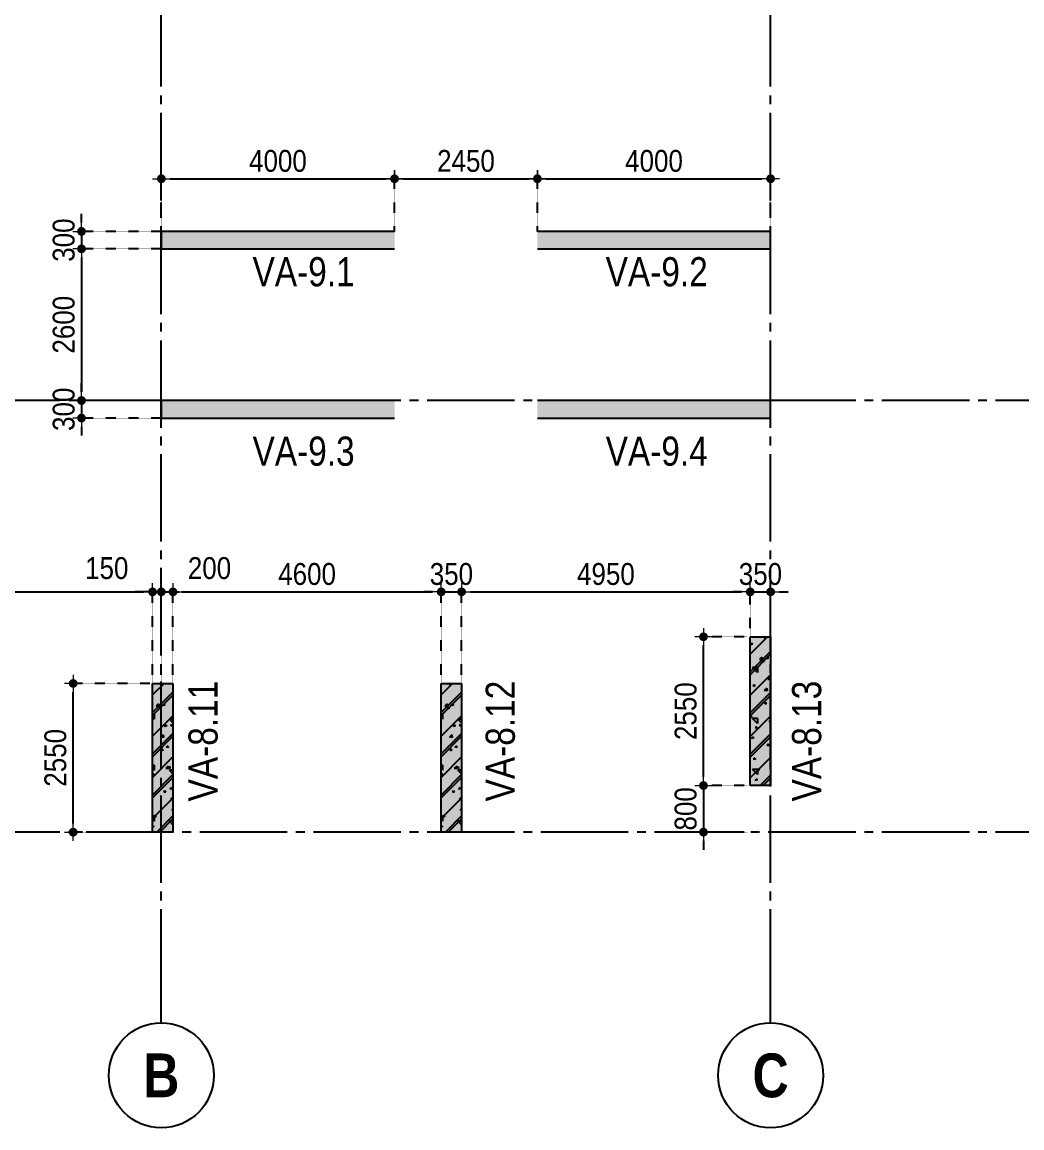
# Model space of a CAD drawing. Header units: millimetres. Extents: x -3973692 to -2843767, y 592734 to 838475.
# Drawn here: x -3138633 to -3121486, y 695162 to 714118 of the extents above; entities that cross this region are included whole.
import ezdxf
from ezdxf.enums import TextEntityAlignment as Align

# ---------------------------------------------------------------- set-up
doc = ezdxf.new("R2010")
doc.units = ezdxf.units.MM
doc.header["$MEASUREMENT"] = 0
doc.header["$PDMODE"] = 3
doc.header["$PDSIZE"] = -20
for name, pattern in [('CHG_XX_Luoi truc-Block A$0$MB_Luoi truc-150-TWA$0$Center101', [13, 10, -1, 1, -1]), ('DIVIDE2', [15.875, 6.35, -3.175, 0, -3.175, 0, -3.175]), ('HIDDEN5', [2.8375, 1.25, -1.5875])]:
    doc.linetypes.add(name, pattern=pattern)
doc.layers.get('0').update_dxf_attribs({"lineweight": 9})
doc.layers.get('Defpoints').update_dxf_attribs({"color": 10, "lineweight": 0})
for name, color, linetype, lineweight in [("'S_General_Dim_1", 1, 'Continuous', 18), ("'S_General_Divide_3 Intermediate", 3, 'DIVIDE2', 40), ('CHG_XX_Cot_Block A-T4-7$0$DBAO', 3, 'Continuous', 13), ('TEXT', 7, 'Continuous', 15)]:
    doc.layers.add(name, color=color, linetype=linetype, lineweight=lineweight)
for name, color, linetype in [('CHG_XX_Cot_Block A-T4-7$0$mb_cot tang 4-8 twa$0$Concrete Hatch', 218, 'Continuous'), ('CHG_XX_Cot_Block A-T4-7$0$mb_cot tang 4-8 twa$0$Concrete Line', 6, 'Continuous'), ('CHG_XX_Cot_Block A-T4-7$0$mb_cot tang 4-8 twa$0$Concrete Solid', 216, 'Continuous'), ('CHG_XX_Cot_Block A-T4-7$0$mb_cot tang 9-13 twa$0$Concrete Hatch', 218, 'Continuous'), ('CHG_XX_Cot_Block A-T4-7$0$mb_cot tang 9-13 twa$0$Concrete Line', 6, 'Continuous'), ('CHG_XX_Cot_Block A-T4-7$0$mb_cot tang 9-13 twa$0$Concrete Solid', 216, 'Continuous'), ('CHG_XX_Luoi truc-Block A$0$MB_Luoi truc-150-TWA$0$Grid', 34, 'Continuous'), ('CHG_XX_Luoi truc-Block A$0$MB_Luoi truc-150-TWA$0$Grid Line', 251, 'CHG_XX_Luoi truc-Block A$0$MB_Luoi truc-150-TWA$0$Center101')]:
    doc.layers.add(name, color=color, linetype=linetype)
doc.styles.add('arial', font='arial.ttf', dxfattribs={"width": 0.85})
doc.styles.add('CHG_XX_Luoi truc-Block A$0$MB_Luoi truc-150-TWA$0$Grid A-F$0$VNI-HelveCB', font='')
doc.styles.add('TTP-HelCon', font='')
doc.styles.get('CHG_XX_Luoi truc-Block A$0$MB_Luoi truc-150-TWA$0$Grid A-F$0$VNI-HelveCB').set_extended_font_data('VNI-Helve-Condense', bold=True)
doc.styles.get('TTP-HelCon').set_extended_font_data('VNI-Helve-Condense')
doc.dimstyles.new('150', dxfattribs={"dimscale": 150, "dimtxt": 2.5, "dimasz": 1, "dimexe": 0, "dimexo": 0, "dimgap": 0.75, "dimtad": 1, "dimdec": 0, "dimzin": 9, "dimdsep": 46, "dimtxsty": 'arial', "dimblk1": 'DIMDOT', "dimblk2": 'DIMDOT', "dimsah": 1, "dimcen": 2, "dimdle": 3, "dimclre": 8, "dimclrt": 2, "dimadec": 0, "dimazin": 0, "dimtfac": 1, "dimtdec": 0, "dimtix": 1, "dimtmove": 2, "dimatfit": 3, "dimldrblk": 'DIMPIJL', "dimfxl": 1, "dimtvp": 1.8, "dimtolj": 1, "dimtzin": 0, "dimarcsym": 0})

# ---------------------------------------------------------------- blocks, each defined once
blk = doc.blocks.new('*U3016')
at = {"layer": 'CHG_XX_Luoi truc-Block A$0$MB_Luoi truc-150-TWA$0$Grid', "lineweight": -2}
blk.add_line((0, -3), (0, 0), dxfattribs=at)
blk.add_circle((0, -9), 6, dxfattribs=at)
at = {"layer": 'CHG_XX_Luoi truc-Block A$0$MB_Luoi truc-150-TWA$0$Grid Line'}
blk.add_line((0, 0), (0, 467), dxfattribs=at)
at = {"layer": 'CHG_XX_Luoi truc-Block A$0$MB_Luoi truc-150-TWA$0$Grid', "lineweight": -2, "style": 'CHG_XX_Luoi truc-Block A$0$MB_Luoi truc-150-TWA$0$Grid A-F$0$VNI-HelveCB'}
for tag, p in [('GRIDSUB', (0, 476)), ('GRID', (0, -9))]:
    blk.add_attdef(tag, text='', height=5, dxfattribs=at).set_placement(p, align=Align.MIDDLE)
blk = doc.blocks.new('*U3014')
at = {"layer": 'CHG_XX_Luoi truc-Block A$0$MB_Luoi truc-150-TWA$0$Grid Line'}
blk.add_line((0, 0), (0, 404), dxfattribs=at)
at = {"layer": 'CHG_XX_Luoi truc-Block A$0$MB_Luoi truc-150-TWA$0$Grid', "lineweight": -2, "style": 'CHG_XX_Luoi truc-Block A$0$MB_Luoi truc-150-TWA$0$Grid A-F$0$VNI-HelveCB'}
for tag, p in [('GRIDSUB', (0, 413)), ('GRID', (0, -9))]:
    blk.add_attdef(tag, text='', height=5, dxfattribs=at).set_placement(p, align=Align.MIDDLE)
blk = doc.blocks.new('CHG_XX_Luoi truc-Block A')
at = {"layer": 'CHG_XX_Luoi truc-Block A$0$MB_Luoi truc-150-TWA$0$Grid'}
ref = blk.add_blockref('*U3016', (12250, 87440.7), dxfattribs=dict(at, xscale=150, yscale=150, zscale=150))
ref.add_attrib('GRID', 'B', dxfattribs={"lineweight": -2, "height": 750, "style": 'CHG_XX_Luoi truc-Block A$0$MB_Luoi truc-150-TWA$0$Grid A-F$0$VNI-HelveCB'}).set_placement((12250, 86090.7), align=Align.MIDDLE)
ref = blk.add_blockref('*U3016', (22700, 87440.7), dxfattribs=dict(at, xscale=150, yscale=150, zscale=150))
ref.add_attrib('GRID', 'C', dxfattribs={"lineweight": -2, "height": 750, "style": 'CHG_XX_Luoi truc-Block A$0$MB_Luoi truc-150-TWA$0$Grid A-F$0$VNI-HelveCB'}).set_placement((22700, 86090.7), align=Align.MIDDLE)
at = {"layer": 'CHG_XX_Luoi truc-Block A$0$MB_Luoi truc-150-TWA$0$Grid', "xscale": -150, "yscale": 150, "zscale": 150, "rotation": 90}
for p in [(57309.5, 97659.6), (57309.5, 90259.6)]:
    blk.add_blockref('*U3014', p, dxfattribs=at)
blk = doc.blocks.new('CHG_XX_Cot_Block A-T4-7')
at = {"layer": 'CHG_XX_Cot_Block A-T4-7$0$mb_cot tang 4-8 twa$0$Concrete Hatch'}
h = blk.add_hatch(dxfattribs=at)
h.set_pattern_fill('CONCRETE', color=256, scale=50, angle=180, style=0, pattern_type=2)
h.set_pattern_definition([(225, (8035902.26, 1186033.37), (176.777, -176.777), []), (225, (8035902.26, 1185983.37), (353.553, -353.553), []), (230, (8035902.26, 1186033.37), (-358.63, 31.376), [37.5, -412.5]), (175, (8035902.26, 1186033.37), (69.376, -376.096), [30, -330]), (280.4514, (8035872.38, 1186035.98), (-289.255, -344.72), [31.87, -350.571]), (226.184, (8035902.26, 1185933.37), (-533.62, 82.76), [56.25, -618.75]), (276.6356, (8035857.8, 1185940.26), (-467.33, -487.06), [47.805, -525.856]), (171.184, (8035902.26, 1185933.37), (-467.33, -487.06), [45, -495]), (201, (8035852.26, 1185958.37), (-298.454, 201.309), [37.5, -412.5]), (146, (8035852.26, 1185958.37), (-121.658, -362.575), [30, -330]), (251.4514, (8035827.4, 1185975.14), (-420.111, -161.265), [31.87, -350.571]), (217.5, (8035902.26, 1186033.37), (-6.08, -166.447), [0, -326, 0, -335, 0, -331.25]), (187.5, (8035902.26, 1186033.37), (-131.5348, -197.206), [0, -191, 0, -318.5, 0, -126.25]), (147.5, (8036013.76, 1186033.37), (-266.9112, 11.2774), [0, -125, 0, -390, 0, -517.5]), (137.5, (8036063.76, 1186033.37), (-291.593, -50.0525), [0, -162.5, 0, -259, 0, -367.5]), (180, (8035727.3, 1185858.4), (-1e-13, -875), [87.5, -787.5]), (180, (8035464.8, 1185683.4), (-1e-13, -875), [87.5, -787.5]), (180, (8035639.8, 1185333.4), (-1e-13, -875), [87.5, -350, 87.5, -350]), (270, (8035727.3, 1185858.4), (875, -2e-13), [87.5, -787.5]), (270, (8035639.8, 1185333.4), (875, -2e-13), [87.5, -787.5]), (270, (8035377.3, 1185683.4), (875, -2e-13), [87.5, -787.5]), (270, (8035202.3, 1185420.9), (875, -2e-13), [87.5, -787.5]), (315, (8035639.76, 1185858.37), (875.016, -2e-13), [123.76, -1113.7]), (315, (8035552.26, 1185333.37), (875.016, -2e-13), [123.76, -1113.7]), (225, (8035464.76, 1185683.37), (-2e-13, -875.016), [123.76, -247.485, 123.76, -742.455]), (180, (8036077.26, 1186033.365), (-87.5, -87.5), [-175, 0])])
h.paths.add_polyline_path([(8031202, 1185833), (8031202, 1186133), (8027202, 1186133), (8027202, 1185833)])
h.paths.add_polyline_path([(8033652, 1186133), (8033652, 1185833), (8037652, 1185833), (8037652, 1186133)])
h = blk.add_hatch(dxfattribs=at)
h.set_pattern_fill('CONCRETE', color=256, scale=50, angle=180, style=0, pattern_type=2)
h.set_pattern_definition([(225, (8035902.26, 1183133.37), (176.777, -176.777), []), (225, (8035902.26, 1183083.37), (353.553, -353.553), []), (230, (8035902.26, 1183133.37), (-358.63, 31.376), [37.5, -412.5]), (175, (8035902.26, 1183133.37), (69.376, -376.096), [30, -330]), (280.4514, (8035872.38, 1183135.98), (-289.255, -344.72), [31.87, -350.571]), (226.184, (8035902.26, 1183033.37), (-533.62, 82.76), [56.25, -618.75]), (276.6356, (8035857.8, 1183040.26), (-467.33, -487.06), [47.805, -525.856]), (171.184, (8035902.26, 1183033.37), (-467.33, -487.06), [45, -495]), (201, (8035852.26, 1183058.37), (-298.454, 201.309), [37.5, -412.5]), (146, (8035852.26, 1183058.37), (-121.658, -362.575), [30, -330]), (251.4514, (8035827.4, 1183075.14), (-420.111, -161.265), [31.87, -350.571]), (217.5, (8035902.26, 1183133.37), (-6.08, -166.447), [0, -326, 0, -335, 0, -331.25]), (187.5, (8035902.26, 1183133.37), (-131.5348, -197.206), [0, -191, 0, -318.5, 0, -126.25]), (147.5, (8036013.76, 1183133.37), (-266.9112, 11.2774), [0, -125, 0, -390, 0, -517.5]), (137.5, (8036063.76, 1183133.37), (-291.593, -50.0525), [0, -162.5, 0, -259, 0, -367.5]), (180, (8035727.3, 1182958.4), (-1e-13, -875), [87.5, -787.5]), (180, (8035464.8, 1182783.4), (-1e-13, -875), [87.5, -787.5]), (180, (8035639.8, 1182433.4), (-1e-13, -875), [87.5, -350, 87.5, -350]), (270, (8035727.3, 1182958.4), (875, -2e-13), [87.5, -787.5]), (270, (8035639.8, 1182433.4), (875, -2e-13), [87.5, -787.5]), (270, (8035377.3, 1182783.4), (875, -2e-13), [87.5, -787.5]), (270, (8035202.3, 1182520.9), (875, -2e-13), [87.5, -787.5]), (315, (8035639.76, 1182958.37), (875.016, -2e-13), [123.76, -1113.7]), (315, (8035552.26, 1182433.37), (875.016, -2e-13), [123.76, -1113.7]), (225, (8035464.76, 1182783.37), (-2e-13, -875.016), [123.76, -247.485, 123.76, -742.455]), (180, (8036077.26, 1183133.365), (-87.5, -87.5), [-175, 0])])
h.paths.add_polyline_path([(8033652, 1183233), (8033652, 1182933), (8037652, 1182933), (8037652, 1183233)])
h.paths.add_polyline_path([(8031202, 1182933), (8031202, 1183233), (8027202, 1183233), (8027202, 1182933)])
at = {"layer": 'CHG_XX_Cot_Block A-T4-7$0$mb_cot tang 4-8 twa$0$Concrete Solid'}
h = blk.add_hatch(color=256, dxfattribs=at)
h.paths.add_polyline_path([(8031202, 1185833), (8031202, 1186133), (8027202, 1186133), (8027202, 1185833)])
h.paths.add_polyline_path([(8033652, 1186133), (8033652, 1185833), (8037652, 1185833), (8037652, 1186133)])
h = blk.add_hatch(color=256, dxfattribs=at)
h.paths.add_polyline_path([(8033652, 1183233), (8033652, 1182933), (8037652, 1182933), (8037652, 1183233)])
h.paths.add_polyline_path([(8031202, 1182933), (8031202, 1183233), (8027202, 1183233), (8027202, 1182933)])
at = {"layer": 'CHG_XX_Cot_Block A-T4-7$0$mb_cot tang 9-13 twa$0$Concrete Solid'}
for points in [[(8037302, 1179184), (8037652, 1179184), (8037652, 1176634), (8037302, 1176634)], [(8027052, 1178384), (8027402, 1178384), (8027402, 1175834), (8027052, 1175834)], [(8032002, 1178384), (8032352, 1178384), (8032352, 1175834), (8032002, 1175834)]]:
    blk.add_hatch(color=256, dxfattribs=at).paths.add_polyline_path(points)
at = {"layer": 'CHG_XX_Cot_Block A-T4-7$0$mb_cot tang 4-8 twa$0$Concrete Line'}
for points in [[(8031202, 1186133), (8027202, 1186133), (8027202, 1185833), (8031202, 1185833)], [(8033652, 1185833), (8037652, 1185833), (8037652, 1186133), (8033652, 1186133)], [(8031202, 1183233), (8027202, 1183233), (8027202, 1182933), (8031202, 1182933)], [(8033652, 1182933), (8037652, 1182933), (8037652, 1183233), (8033652, 1183233)]]:
    blk.add_lwpolyline(points, dxfattribs=at)
at = {"layer": 'CHG_XX_Cot_Block A-T4-7$0$mb_cot tang 9-13 twa$0$Concrete Hatch'}
for p, q in [((8037599, 1179184), (8037302, 1178887)), ((8037561, 1179184), (8037542, 1179168)), ((8037573, 1179162), (8037542, 1179168)), ((8037572, 1179184), (8037573, 1179162)), ((8037652, 1178934), (8037302, 1178584)), ((8037326, 1179082), (8037313, 1179047)), ((8037343, 1179057), (8037313, 1179047)), ((8037326, 1179082), (8037343, 1179057)), ((8037652, 1178884), (8037302, 1178534)), ((8037502, 1178834), (8037462, 1178795)), ((8037509, 1178789), (8037462, 1178795)), ((8037502, 1178834), (8037509, 1178789)), ((8037527, 1178784), (8037514, 1178749)), ((8037544, 1178759), (8037514, 1178749)), ((8037527, 1178784), (8037544, 1178759)), ((8037602, 1178834), (8037574, 1178810)), ((8037605, 1178804), (8037574, 1178810)), ((8037602, 1178834), (8037605, 1178804)), ((8037427, 1178659), (8037340, 1178659)), ((8037427, 1178571), (8037340, 1178659)), ((8037427, 1178659), (8037427, 1178571)), ((8027249, 1178384), (8027052, 1178187)), ((8027211, 1178384), (8027192, 1178368)), ((8027223, 1178362), (8027192, 1178368)), ((8027222, 1178384), (8027223, 1178362)), ((8027331, 1178384), (8027325, 1178369)), ((8027355, 1178379), (8027325, 1178369)), ((8027352, 1178384), (8027355, 1178379)), ((8032199, 1178384), (8032002, 1178187)), ((8032161, 1178384), (8032142, 1178368)), ((8032173, 1178362), (8032142, 1178368)), ((8032172, 1178384), (8032173, 1178362)), ((8032281, 1178384), (8032275, 1178369)), ((8032305, 1178379), (8032275, 1178369)), ((8032302, 1178384), (8032305, 1178379)), ((8037652, 1178530), (8037302, 1178180)), ((8037366, 1178364), (8037353, 1178329)), ((8037366, 1178364), (8037383, 1178339)), ((8037634, 1178475), (8037605, 1178451)), ((8037636, 1178445), (8037605, 1178451)), ((8037634, 1178475), (8037636, 1178445)), ((8027402, 1178234), (8027052, 1177884)), ((8027402, 1178184), (8027052, 1177834)), ((8032352, 1178234), (8032002, 1177884)), ((8032352, 1178184), (8032002, 1177834)), ((8037652, 1178227), (8037302, 1177877)), ((8037652, 1178177), (8037302, 1177827)), ((8037383, 1178339), (8037353, 1178329)), ((8037585, 1178300), (8037544, 1178261)), ((8037592, 1178256), (8037544, 1178261)), ((8037585, 1178300), (8037592, 1178256)), ((8027152, 1178034), (8027112, 1177995)), ((8027159, 1177989), (8027112, 1177995)), ((8027152, 1178034), (8027159, 1177989)), ((8027177, 1177984), (8027164, 1177949)), ((8027177, 1177984), (8027194, 1177959)), ((8027252, 1178034), (8027224, 1178010)), ((8027255, 1178004), (8027224, 1178010)), ((8027252, 1178034), (8027255, 1178004)), ((8032102, 1178034), (8032062, 1177995)), ((8032109, 1177989), (8032062, 1177995)), ((8032102, 1178034), (8032109, 1177989)), ((8032127, 1177984), (8032114, 1177949)), ((8032127, 1177984), (8032144, 1177959)), ((8032202, 1178034), (8032174, 1178010)), ((8032205, 1178004), (8032174, 1178010)), ((8032202, 1178034), (8032205, 1178004)), ((8037567, 1178065), (8037554, 1178030)), ((8037584, 1178040), (8037554, 1178030)), ((8037567, 1178065), (8037584, 1178040)), ((8037652, 1178106), (8037636, 1178092)), ((8037652, 1178089), (8037636, 1178092)), ((8027077, 1177859), (8027052, 1177859)), ((8027402, 1177830), (8027052, 1177480)), ((8027077, 1177771), (8027052, 1177796)), ((8027077, 1177859), (8027077, 1177771)), ((8027194, 1177959), (8027164, 1177949)), ((8032027, 1177859), (8032002, 1177859)), ((8032352, 1177830), (8032002, 1177480)), ((8032027, 1177771), (8032002, 1177796)), ((8032027, 1177859), (8032027, 1177771)), ((8032144, 1177959), (8032114, 1177949)), ((8037320, 1177827), (8037302, 1177812)), ((8037652, 1177823), (8037302, 1177473)), ((8037323, 1177797), (8037302, 1177801)), ((8037320, 1177827), (8037323, 1177797)), ((8037427, 1177784), (8037340, 1177784)), ((8037427, 1177696), (8037340, 1177784)), ((8037427, 1177784), (8037427, 1177696)), ((8027284, 1177675), (8027255, 1177651)), ((8027286, 1177645), (8027255, 1177651)), ((8027284, 1177675), (8027286, 1177645)), ((8027402, 1177771), (8027340, 1177771)), ((8027402, 1177709), (8027340, 1177771)), ((8027379, 1177685), (8027365, 1177650)), ((8027395, 1177660), (8027365, 1177650)), ((8027379, 1177685), (8027395, 1177660)), ((8032234, 1177675), (8032205, 1177651)), ((8032236, 1177645), (8032205, 1177651)), ((8032234, 1177675), (8032236, 1177645)), ((8032352, 1177771), (8032290, 1177771)), ((8032352, 1177709), (8032290, 1177771)), ((8032329, 1177685), (8032315, 1177650)), ((8032345, 1177660), (8032315, 1177650)), ((8032329, 1177685), (8032345, 1177660)), ((8037406, 1177645), (8037393, 1177610)), ((8037423, 1177620), (8037393, 1177610)), ((8037406, 1177645), (8037423, 1177620)), ((8037652, 1177752), (8037627, 1177728)), ((8037652, 1177725), (8037627, 1177728)), ((8027402, 1177527), (8027052, 1177177)), ((8027402, 1177477), (8027052, 1177127)), ((8027235, 1177500), (8027194, 1177461)), ((8027242, 1177456), (8027194, 1177461)), ((8027235, 1177500), (8027242, 1177456)), ((8032352, 1177527), (8032002, 1177177)), ((8032352, 1177477), (8032002, 1177127)), ((8032185, 1177500), (8032144, 1177461)), ((8032192, 1177456), (8032144, 1177461)), ((8032185, 1177500), (8032192, 1177456)), ((8037652, 1177520), (8037302, 1177170)), ((8037652, 1177470), (8037302, 1177120)), ((8037352, 1177469), (8037323, 1177444)), ((8037354, 1177439), (8037323, 1177444)), ((8037352, 1177469), (8037354, 1177439)), ((8027217, 1177265), (8027204, 1177230)), ((8027234, 1177240), (8027204, 1177230)), ((8027217, 1177265), (8027234, 1177240)), ((8027315, 1177316), (8027286, 1177292)), ((8027318, 1177287), (8027286, 1177292)), ((8027315, 1177316), (8027318, 1177287)), ((8032167, 1177265), (8032154, 1177230)), ((8032184, 1177240), (8032154, 1177230)), ((8032167, 1177265), (8032184, 1177240)), ((8032265, 1177316), (8032236, 1177292)), ((8032268, 1177287), (8032236, 1177292)), ((8032265, 1177316), (8032268, 1177287)), ((8037607, 1177347), (8037594, 1177312)), ((8037624, 1177322), (8037594, 1177312)), ((8037607, 1177347), (8037624, 1177322)), ((8027402, 1177123), (8027052, 1176773)), ((8032352, 1177123), (8032002, 1176773)), ((8037652, 1177116), (8037302, 1176766)), ((8037383, 1177110), (8037354, 1177086)), ((8037386, 1177080), (8037354, 1177086)), ((8037383, 1177110), (8037386, 1177080)), ((8027077, 1176984), (8027052, 1176984)), ((8027077, 1176896), (8027052, 1176921)), ((8027056, 1176845), (8027052, 1176835)), ((8027056, 1176845), (8027073, 1176820)), ((8027077, 1176984), (8027077, 1176896)), ((8027318, 1176966), (8027277, 1176928)), ((8027325, 1176922), (8027277, 1176928)), ((8027318, 1176966), (8027325, 1176922)), ((8027346, 1176958), (8027318, 1176934)), ((8027349, 1176928), (8027318, 1176934)), ((8027402, 1176896), (8027340, 1176896)), ((8027402, 1176834), (8027340, 1176896)), ((8027346, 1176958), (8027349, 1176928)), ((8032027, 1176984), (8032002, 1176984)), ((8032027, 1176896), (8032002, 1176921)), ((8032006, 1176845), (8032002, 1176835)), ((8032006, 1176845), (8032023, 1176820)), ((8032027, 1176984), (8032027, 1176896)), ((8032268, 1176966), (8032227, 1176928)), ((8032275, 1176922), (8032227, 1176928)), ((8032268, 1176966), (8032275, 1176922)), ((8032296, 1176958), (8032268, 1176934)), ((8032299, 1176928), (8032268, 1176934)), ((8032352, 1176896), (8032290, 1176896)), ((8032352, 1176834), (8032290, 1176896)), ((8032296, 1176958), (8032299, 1176928)), ((8037427, 1176909), (8037340, 1176909)), ((8037427, 1176821), (8037340, 1176909)), ((8037427, 1176909), (8037427, 1176821)), ((8037446, 1176926), (8037433, 1176891)), ((8037463, 1176902), (8037433, 1176891)), ((8037446, 1176926), (8037463, 1176902)), ((8027402, 1176820), (8027052, 1176470)), ((8027073, 1176820), (8027052, 1176813)), ((8027402, 1176770), (8027052, 1176420)), ((8032352, 1176820), (8032002, 1176470)), ((8032023, 1176820), (8032002, 1176813)), ((8032352, 1176770), (8032002, 1176420)), ((8037414, 1176751), (8037386, 1176727)), ((8037417, 1176721), (8037386, 1176727)), ((8037414, 1176751), (8037417, 1176721)), ((8037652, 1176812), (8037474, 1176634)), ((8037652, 1176762), (8037524, 1176634)), ((8027257, 1176547), (8027244, 1176512)), ((8027274, 1176522), (8027244, 1176512)), ((8027257, 1176547), (8027274, 1176522)), ((8027378, 1176599), (8027349, 1176575)), ((8027380, 1176569), (8027349, 1176575)), ((8027378, 1176599), (8027380, 1176569)), ((8032207, 1176547), (8032194, 1176512)), ((8032224, 1176522), (8032194, 1176512)), ((8032207, 1176547), (8032224, 1176522)), ((8032328, 1176599), (8032299, 1176575)), ((8032330, 1176569), (8032299, 1176575)), ((8032328, 1176599), (8032330, 1176569)), ((8027402, 1176416), (8027052, 1176066)), ((8027401, 1176433), (8027360, 1176394)), ((8027402, 1176389), (8027360, 1176394)), ((8027401, 1176433), (8027402, 1176422)), ((8032352, 1176416), (8032002, 1176066)), ((8032351, 1176433), (8032310, 1176394)), ((8032352, 1176389), (8032310, 1176394)), ((8032351, 1176433), (8032352, 1176422)), ((8027077, 1176109), (8027052, 1176109)), ((8027077, 1176109), (8027077, 1176021)), ((8027096, 1176126), (8027083, 1176091)), ((8027113, 1176102), (8027083, 1176091)), ((8027096, 1176126), (8027113, 1176102)), ((8027402, 1176112), (8027124, 1175834)), ((8027402, 1176235), (8027380, 1176216)), ((8027402, 1176212), (8027380, 1176216)), ((8032027, 1176109), (8032002, 1176109)), ((8032027, 1176109), (8032027, 1176021)), ((8032046, 1176126), (8032033, 1176091)), ((8032063, 1176102), (8032033, 1176091)), ((8032046, 1176126), (8032063, 1176102)), ((8032352, 1176112), (8032074, 1175834)), ((8032352, 1176235), (8032330, 1176216)), ((8032352, 1176212), (8032330, 1176216)), ((8027077, 1176021), (8027052, 1176046)), ((8027064, 1175951), (8027052, 1175941)), ((8027067, 1175921), (8027052, 1175924)), ((8027064, 1175951), (8027067, 1175921)), ((8027402, 1176062), (8027174, 1175834)), ((8027402, 1176021), (8027340, 1176021)), ((8027402, 1175959), (8027340, 1176021)), ((8032027, 1176021), (8032002, 1176046)), ((8032014, 1175951), (8032002, 1175941)), ((8032017, 1175921), (8032002, 1175924)), ((8032014, 1175951), (8032017, 1175921)), ((8032352, 1176062), (8032124, 1175834)), ((8032352, 1176021), (8032290, 1176021)), ((8032352, 1175959), (8032290, 1176021))]:
    blk.add_line(p, q, dxfattribs=at)
at = {"layer": 'CHG_XX_Cot_Block A-T4-7$0$mb_cot tang 9-13 twa$0$Concrete Line'}
for p, q in [((8037302, 1179184), (8037652, 1179184)), ((8037302, 1176634), (8037302, 1179184)), ((8037652, 1179184), (8037652, 1176634)), ((8027052, 1178384), (8027402, 1178384)), ((8027052, 1175834), (8027052, 1178384)), ((8027402, 1178384), (8027402, 1175834)), ((8032002, 1178384), (8032352, 1178384)), ((8032002, 1175834), (8032002, 1178384)), ((8032352, 1178384), (8032352, 1175834)), ((8037652, 1176634), (8037302, 1176634)), ((8027402, 1175834), (8027052, 1175834)), ((8032352, 1175834), (8032002, 1175834))]:
    blk.add_line(p, q, dxfattribs=at)
at = {"layer": 'CHG_XX_Cot_Block A-T4-7$0$DBAO'}
blk.add_blockref('CHG_XX_Luoi truc-Block A', (8014952, 1085574), dxfattribs=at)
blk = doc.blocks.new('a')
at = {"layer": 'TEXT', "color": 3, "style": 'TTP-HelCon'}
for s, p in [('VA-9.1', (13815, -52632)), ('VA-9.2', (19871, -52632)), ('VA-9.3', (13815, -55708)), ('VA-9.4', (19871, -55708))]:
    blk.add_text(s, height=500, dxfattribs=at).set_placement(p)
for s, p in [('VA-8.11', (13216, -61463)), ('VA-8.12', (18313, -61463)), ('VA-8.13', (23567, -61463))]:
    blk.add_text(s, height=500, rotation=90, dxfattribs=at).set_placement(p)
blk = doc.blocks.new('DIMDOT')
for p, q in [((1, 0), (-1, 0)), ((0, -1), (0, 1))]:
    blk.add_line(p, q)
at = {"const_width": 0.5}
blk.add_lwpolyline([(-0.25, 0, 1), (0.25, 0, 1)], format="xyb", close=True, dxfattribs=at)
blk = doc.blocks.new('*D525')
at = {"layer": "'S_General_Dim_1", "color": 8, "linetype": 'HIDDEN5', "lineweight": -2, "transparency": 16777216}
for p, q in [((-3136445, 702781), (-3137757, 702781)), ((-3136445, 700231), (-3137757, 700231))]:
    blk.add_line(p, q, dxfattribs=at)
at = {"layer": "'S_General_Dim_1", "color": 0, "lineweight": -2, "transparency": 16777216}
blk.add_line((-3137757, 700381), (-3137757, 702631), dxfattribs=at)
at = {"layer": 'Defpoints', "color": 0, "transparency": 16777216}
for p in [(-3137757, 702781), (-3136445, 702781), (-3136445, 700231)]:
    blk.add_point(p, dxfattribs=at)
at = {"layer": "'S_General_Dim_1", "color": 0, "lineweight": -2, "transparency": 16777216, "xscale": 150, "yscale": 150, "zscale": 150}
for p, rotation in [((-3137757, 702781), 90), ((-3137757, 700231), 270)]:
    blk.add_blockref('DIMDOT', p, dxfattribs=dict(at, rotation=rotation))
at = {"layer": "'S_General_Dim_1", "color": 2, "transparency": 16777216, "insert": (-3138061, 701506), "char_height": 375, "attachment_point": 5, "rotation": 90, "style": 'arial'}
blk.add_mtext('\\A1;2550', dxfattribs=at)
blk = doc.blocks.new('DIMPIJL')
at = {"linetype": 'ByBlock'}
blk.add_solid([(-2.5, 0.42), (-2.5, -0.42), (0, 0)], dxfattribs=at)
blk = doc.blocks.new('*D526')
at = {"layer": "'S_General_Dim_1", "color": 8, "linetype": 'HIDDEN5', "lineweight": -2, "transparency": 16777216}
for p, q in [((-3144095, 702781), (-3144095, 704351)), ((-3136395, 702781), (-3136395, 704351))]:
    blk.add_line(p, q, dxfattribs=at)
at = {"layer": "'S_General_Dim_1", "color": 0, "lineweight": -2, "transparency": 16777216}
blk.add_line((-3143945, 704351), (-3136545, 704351), dxfattribs=at)
at = {"layer": 'Defpoints', "color": 0, "transparency": 16777216}
for p in [(-3136395, 704351), (-3144095, 702781), (-3136395, 702781)]:
    blk.add_point(p, dxfattribs=at)
at = {"layer": "'S_General_Dim_1", "color": 0, "lineweight": -2, "transparency": 16777216, "xscale": 150, "yscale": 150, "zscale": 150, "rotation": 180}
blk.add_blockref('DIMDOT', (-3144095, 704351), dxfattribs=at)
at = {"layer": "'S_General_Dim_1", "color": 0, "lineweight": -2, "transparency": 16777216, "xscale": 150, "yscale": 150, "zscale": 150}
blk.add_blockref('DIMDOT', (-3136395, 704351), dxfattribs=at)
at = {"layer": "'S_General_Dim_1", "color": 2, "transparency": 16777216, "insert": (-3140245, 704655), "char_height": 375, "attachment_point": 5, "style": 'arial'}
blk.add_mtext('\\A1;7700', dxfattribs=at)
blk = doc.blocks.new('*D527')
at = {"layer": "'S_General_Dim_1", "color": 0, "lineweight": -2, "transparency": 16777216}
for p, q in [((-3136545, 704351), (-3136695, 704351)), ((-3136395, 704351), (-3136245, 704351)), ((-3136095, 704351), (-3135945, 704351))]:
    blk.add_line(p, q, dxfattribs=at)
at = {"layer": "'S_General_Dim_1", "color": 8, "linetype": 'HIDDEN5', "lineweight": -2, "transparency": 16777216}
for p, q in [((-3136395, 702781), (-3136395, 704351)), ((-3136245, 702781), (-3136245, 704351))]:
    blk.add_line(p, q, dxfattribs=at)
at = {"layer": 'Defpoints', "color": 0, "transparency": 16777216}
for p in [(-3136245, 704351), (-3136395, 702781), (-3136245, 702781)]:
    blk.add_point(p, dxfattribs=at)
at = {"layer": "'S_General_Dim_1", "color": 0, "lineweight": -2, "transparency": 16777216, "xscale": 150, "yscale": 150, "zscale": 150}
blk.add_blockref('DIMDOT', (-3136395, 704351), dxfattribs=at)
at = {"layer": "'S_General_Dim_1", "color": 0, "lineweight": -2, "transparency": 16777216, "xscale": 150, "yscale": 150, "zscale": 150, "rotation": 180}
blk.add_blockref('DIMDOT', (-3136245, 704351), dxfattribs=at)
at = {"layer": "'S_General_Dim_1", "color": 2, "transparency": 16777216, "insert": (-3137181, 704756), "char_height": 375, "attachment_point": 5, "style": 'arial'}
blk.add_mtext('\\A1;150', dxfattribs=at)
blk = doc.blocks.new('*D528')
at = {"layer": "'S_General_Dim_1", "color": 0, "lineweight": -2, "transparency": 16777216}
for p, q in [((-3136395, 704351), (-3136545, 704351)), ((-3136245, 704351), (-3136045, 704351)), ((-3135895, 704351), (-3135745, 704351))]:
    blk.add_line(p, q, dxfattribs=at)
at = {"layer": "'S_General_Dim_1", "color": 8, "linetype": 'HIDDEN5', "lineweight": -2, "transparency": 16777216}
for p, q in [((-3136245, 702781), (-3136245, 704351)), ((-3136045, 702781), (-3136045, 704351))]:
    blk.add_line(p, q, dxfattribs=at)
at = {"layer": 'Defpoints', "color": 0, "transparency": 16777216}
for p in [(-3136045, 704351), (-3136245, 702781), (-3136045, 702781)]:
    blk.add_point(p, dxfattribs=at)
at = {"layer": "'S_General_Dim_1", "color": 0, "lineweight": -2, "transparency": 16777216, "xscale": 150, "yscale": 150, "zscale": 150}
blk.add_blockref('DIMDOT', (-3136245, 704351), dxfattribs=at)
at = {"layer": "'S_General_Dim_1", "color": 0, "lineweight": -2, "transparency": 16777216, "xscale": 150, "yscale": 150, "zscale": 150, "rotation": 180}
blk.add_blockref('DIMDOT', (-3136045, 704351), dxfattribs=at)
at = {"layer": "'S_General_Dim_1", "color": 2, "transparency": 16777216, "insert": (-3135419, 704756), "char_height": 375, "attachment_point": 5, "style": 'arial'}
blk.add_mtext('\\A1;200', dxfattribs=at)
blk = doc.blocks.new('*D529')
at = {"layer": "'S_General_Dim_1", "color": 8, "linetype": 'HIDDEN5', "lineweight": -2, "transparency": 16777216}
for p, q in [((-3136045, 702781), (-3136045, 704351)), ((-3131445, 702781), (-3131445, 704351))]:
    blk.add_line(p, q, dxfattribs=at)
at = {"layer": "'S_General_Dim_1", "color": 0, "lineweight": -2, "transparency": 16777216}
blk.add_line((-3135895, 704351), (-3131595, 704351), dxfattribs=at)
at = {"layer": 'Defpoints', "color": 0, "transparency": 16777216}
for p in [(-3131445, 704351), (-3136045, 702781), (-3131445, 702781)]:
    blk.add_point(p, dxfattribs=at)
at = {"layer": "'S_General_Dim_1", "color": 0, "lineweight": -2, "transparency": 16777216, "xscale": 150, "yscale": 150, "zscale": 150, "rotation": 180}
blk.add_blockref('DIMDOT', (-3136045, 704351), dxfattribs=at)
at = {"layer": "'S_General_Dim_1", "color": 0, "lineweight": -2, "transparency": 16777216, "xscale": 150, "yscale": 150, "zscale": 150}
blk.add_blockref('DIMDOT', (-3131445, 704351), dxfattribs=at)
at = {"layer": "'S_General_Dim_1", "color": 2, "transparency": 16777216, "insert": (-3133745, 704655), "char_height": 375, "attachment_point": 5, "style": 'arial'}
blk.add_mtext('\\A1;4600', dxfattribs=at)
blk = doc.blocks.new('*D530')
at = {"layer": "'S_General_Dim_1", "color": 0, "lineweight": -2, "transparency": 16777216}
for p, q in [((-3131595, 704351), (-3131745, 704351)), ((-3131445, 704351), (-3131095, 704351)), ((-3130945, 704351), (-3130795, 704351))]:
    blk.add_line(p, q, dxfattribs=at)
at = {"layer": "'S_General_Dim_1", "color": 8, "linetype": 'HIDDEN5', "lineweight": -2, "transparency": 16777216}
for p, q in [((-3131445, 702781), (-3131445, 704351)), ((-3131095, 702781), (-3131095, 704351))]:
    blk.add_line(p, q, dxfattribs=at)
at = {"layer": 'Defpoints', "color": 0, "transparency": 16777216}
for p in [(-3131095, 704351), (-3131445, 702781), (-3131095, 702781)]:
    blk.add_point(p, dxfattribs=at)
at = {"layer": "'S_General_Dim_1", "color": 0, "lineweight": -2, "transparency": 16777216, "xscale": 150, "yscale": 150, "zscale": 150}
blk.add_blockref('DIMDOT', (-3131445, 704351), dxfattribs=at)
at = {"layer": "'S_General_Dim_1", "color": 0, "lineweight": -2, "transparency": 16777216, "xscale": 150, "yscale": 150, "zscale": 150, "rotation": 180}
blk.add_blockref('DIMDOT', (-3131095, 704351), dxfattribs=at)
at = {"layer": "'S_General_Dim_1", "color": 2, "transparency": 16777216, "insert": (-3131270, 704655), "char_height": 375, "attachment_point": 5, "style": 'arial'}
blk.add_mtext('\\A1;350', dxfattribs=at)
blk = doc.blocks.new('*D531')
at = {"layer": "'S_General_Dim_1", "color": 8, "linetype": 'HIDDEN5', "lineweight": -2, "transparency": 16777216}
for p, q in [((-3131095, 702781), (-3131095, 704351)), ((-3126145, 703581), (-3126145, 704351))]:
    blk.add_line(p, q, dxfattribs=at)
at = {"layer": "'S_General_Dim_1", "color": 0, "lineweight": -2, "transparency": 16777216}
blk.add_line((-3130945, 704351), (-3126295, 704351), dxfattribs=at)
at = {"layer": 'Defpoints', "color": 0, "transparency": 16777216}
for p in [(-3126145, 704351), (-3126145, 703581), (-3131095, 702781)]:
    blk.add_point(p, dxfattribs=at)
at = {"layer": "'S_General_Dim_1", "color": 0, "lineweight": -2, "transparency": 16777216, "xscale": 150, "yscale": 150, "zscale": 150, "rotation": 180}
blk.add_blockref('DIMDOT', (-3131095, 704351), dxfattribs=at)
at = {"layer": "'S_General_Dim_1", "color": 0, "lineweight": -2, "transparency": 16777216, "xscale": 150, "yscale": 150, "zscale": 150}
blk.add_blockref('DIMDOT', (-3126145, 704351), dxfattribs=at)
at = {"layer": "'S_General_Dim_1", "color": 2, "transparency": 16777216, "insert": (-3128620, 704655), "char_height": 375, "attachment_point": 5, "style": 'arial'}
blk.add_mtext('\\A1;4950', dxfattribs=at)
blk = doc.blocks.new('*D532')
at = {"layer": "'S_General_Dim_1", "color": 0, "lineweight": -2, "transparency": 16777216}
for p, q in [((-3126295, 704351), (-3126445, 704351)), ((-3126145, 704351), (-3125795, 704351)), ((-3125645, 704351), (-3125495, 704351))]:
    blk.add_line(p, q, dxfattribs=at)
at = {"layer": "'S_General_Dim_1", "color": 8, "linetype": 'HIDDEN5', "lineweight": -2, "transparency": 16777216}
for p, q in [((-3126145, 703581), (-3126145, 704351)), ((-3125795, 703581), (-3125795, 704351))]:
    blk.add_line(p, q, dxfattribs=at)
at = {"layer": 'Defpoints', "color": 0, "transparency": 16777216}
for p in [(-3125795, 704351), (-3126145, 703581), (-3125795, 703581)]:
    blk.add_point(p, dxfattribs=at)
at = {"layer": "'S_General_Dim_1", "color": 0, "lineweight": -2, "transparency": 16777216, "xscale": 150, "yscale": 150, "zscale": 150}
blk.add_blockref('DIMDOT', (-3126145, 704351), dxfattribs=at)
at = {"layer": "'S_General_Dim_1", "color": 0, "lineweight": -2, "transparency": 16777216, "xscale": 150, "yscale": 150, "zscale": 150, "rotation": 180}
blk.add_blockref('DIMDOT', (-3125795, 704351), dxfattribs=at)
at = {"layer": "'S_General_Dim_1", "color": 2, "transparency": 16777216, "insert": (-3125970, 704655), "char_height": 375, "attachment_point": 5, "style": 'arial'}
blk.add_mtext('\\A1;350', dxfattribs=at)
blk = doc.blocks.new('*D533')
at = {"layer": "'S_General_Dim_1", "color": 0, "lineweight": -2, "transparency": 16777216}
for p, q in [((-3126947, 701181), (-3126947, 701331)), ((-3126947, 701031), (-3126947, 700231)), ((-3126947, 700081), (-3126947, 699931))]:
    blk.add_line(p, q, dxfattribs=at)
at = {"layer": "'S_General_Dim_1", "color": 8, "linetype": 'HIDDEN5', "lineweight": -2, "transparency": 16777216}
for p, q in [((-3126195, 701031), (-3126947, 701031)), ((-3126195, 700231), (-3126947, 700231))]:
    blk.add_line(p, q, dxfattribs=at)
at = {"layer": 'Defpoints', "color": 0, "transparency": 16777216}
for p in [(-3126195, 701031), (-3126947, 700231), (-3126195, 700231)]:
    blk.add_point(p, dxfattribs=at)
at = {"layer": "'S_General_Dim_1", "color": 0, "lineweight": -2, "transparency": 16777216, "xscale": 150, "yscale": 150, "zscale": 150}
for p, rotation in [((-3126947, 701031), 270), ((-3126947, 700231), 90)]:
    blk.add_blockref('DIMDOT', p, dxfattribs=dict(at, rotation=rotation))
at = {"layer": "'S_General_Dim_1", "color": 2, "transparency": 16777216, "insert": (-3127251, 700631), "char_height": 375, "attachment_point": 5, "rotation": 90, "style": 'arial'}
blk.add_mtext('\\A1;800', dxfattribs=at)
blk = doc.blocks.new('*D534')
at = {"layer": "'S_General_Dim_1", "color": 8, "linetype": 'HIDDEN5', "lineweight": -2, "transparency": 16777216}
for p, q in [((-3126195, 703581), (-3126947, 703581)), ((-3126195, 701031), (-3126947, 701031))]:
    blk.add_line(p, q, dxfattribs=at)
at = {"layer": "'S_General_Dim_1", "color": 0, "lineweight": -2, "transparency": 16777216}
blk.add_line((-3126947, 701181), (-3126947, 703431), dxfattribs=at)
at = {"layer": 'Defpoints', "color": 0, "transparency": 16777216}
for p in [(-3126947, 703581), (-3126195, 703581), (-3126195, 701031)]:
    blk.add_point(p, dxfattribs=at)
at = {"layer": "'S_General_Dim_1", "color": 0, "lineweight": -2, "transparency": 16777216, "xscale": 150, "yscale": 150, "zscale": 150}
for p, rotation in [((-3126947, 703581), 90), ((-3126947, 701031), 270)]:
    blk.add_blockref('DIMDOT', p, dxfattribs=dict(at, rotation=rotation))
at = {"layer": "'S_General_Dim_1", "color": 2, "transparency": 16777216, "insert": (-3127251, 702306), "char_height": 375, "attachment_point": 5, "rotation": 90, "style": 'arial'}
blk.add_mtext('\\A1;2550', dxfattribs=at)
blk = doc.blocks.new('*D582')
at = {"layer": "'S_General_Dim_1", "color": 0, "lineweight": -2, "transparency": 16777216}
for p, q in [((-3137614, 710681), (-3137614, 710831)), ((-3137614, 710531), (-3137614, 710231)), ((-3137614, 710081), (-3137614, 709931))]:
    blk.add_line(p, q, dxfattribs=at)
at = {"layer": "'S_General_Dim_1", "color": 8, "linetype": 'HIDDEN5', "lineweight": -2, "transparency": 16777216}
for p, q in [((-3136245, 710531), (-3137614, 710531)), ((-3136245, 710231), (-3137614, 710231))]:
    blk.add_line(p, q, dxfattribs=at)
at = {"layer": 'Defpoints', "color": 0, "transparency": 16777216}
for p in [(-3136245, 710531), (-3137614, 710231), (-3136245, 710231)]:
    blk.add_point(p, dxfattribs=at)
at = {"layer": "'S_General_Dim_1", "color": 0, "lineweight": -2, "transparency": 16777216, "xscale": 150, "yscale": 150, "zscale": 150}
for p, rotation in [((-3137614, 710531), 270), ((-3137614, 710231), 90)]:
    blk.add_blockref('DIMDOT', p, dxfattribs=dict(at, rotation=rotation))
at = {"layer": "'S_General_Dim_1", "color": 2, "transparency": 16777216, "insert": (-3137918, 710381), "char_height": 375, "attachment_point": 5, "rotation": 90, "style": 'arial'}
blk.add_mtext('\\A1;300', dxfattribs=at)
blk = doc.blocks.new('*D583')
at = {"layer": "'S_General_Dim_1", "color": 8, "linetype": 'HIDDEN5', "lineweight": -2, "transparency": 16777216}
for p, q in [((-3136245, 710231), (-3137614, 710231)), ((-3136245, 707631), (-3137614, 707631))]:
    blk.add_line(p, q, dxfattribs=at)
at = {"layer": "'S_General_Dim_1", "color": 0, "lineweight": -2, "transparency": 16777216}
blk.add_line((-3137614, 710081), (-3137614, 707781), dxfattribs=at)
at = {"layer": 'Defpoints', "color": 0, "transparency": 16777216}
for p in [(-3136245, 710231), (-3137614, 707631), (-3136245, 707631)]:
    blk.add_point(p, dxfattribs=at)
at = {"layer": "'S_General_Dim_1", "color": 0, "lineweight": -2, "transparency": 16777216, "xscale": 150, "yscale": 150, "zscale": 150}
for p, rotation in [((-3137614, 710231), 90), ((-3137614, 707631), 270)]:
    blk.add_blockref('DIMDOT', p, dxfattribs=dict(at, rotation=rotation))
at = {"layer": "'S_General_Dim_1", "color": 2, "transparency": 16777216, "insert": (-3137918, 708931), "char_height": 375, "attachment_point": 5, "rotation": 90, "style": 'arial'}
blk.add_mtext('\\A1;2600', dxfattribs=at)
blk = doc.blocks.new('*D584')
at = {"layer": "'S_General_Dim_1", "color": 0, "lineweight": -2, "transparency": 16777216}
for p, q in [((-3137614, 707781), (-3137614, 707931)), ((-3137614, 707631), (-3137614, 707331)), ((-3137614, 707181), (-3137614, 707031))]:
    blk.add_line(p, q, dxfattribs=at)
at = {"layer": "'S_General_Dim_1", "color": 8, "linetype": 'HIDDEN5', "lineweight": -2, "transparency": 16777216}
for p, q in [((-3136245, 707631), (-3137614, 707631)), ((-3136245, 707331), (-3137614, 707331))]:
    blk.add_line(p, q, dxfattribs=at)
at = {"layer": 'Defpoints', "color": 0, "transparency": 16777216}
for p in [(-3136245, 707631), (-3137614, 707331), (-3136245, 707331)]:
    blk.add_point(p, dxfattribs=at)
at = {"layer": "'S_General_Dim_1", "color": 0, "lineweight": -2, "transparency": 16777216, "xscale": 150, "yscale": 150, "zscale": 150}
for p, rotation in [((-3137614, 707631), 270), ((-3137614, 707331), 90)]:
    blk.add_blockref('DIMDOT', p, dxfattribs=dict(at, rotation=rotation))
at = {"layer": "'S_General_Dim_1", "color": 2, "transparency": 16777216, "insert": (-3137918, 707481), "char_height": 375, "attachment_point": 5, "rotation": 90, "style": 'arial'}
blk.add_mtext('\\A1;300', dxfattribs=at)
blk = doc.blocks.new('*D585')
at = {"layer": "'S_General_Dim_1", "color": 8, "linetype": 'HIDDEN5', "lineweight": -2, "transparency": 16777216}
for p, q in [((-3136245, 710531), (-3136245, 711433)), ((-3132245, 710531), (-3132245, 711433))]:
    blk.add_line(p, q, dxfattribs=at)
at = {"layer": "'S_General_Dim_1", "color": 0, "lineweight": -2, "transparency": 16777216}
blk.add_line((-3136095, 711433), (-3132395, 711433), dxfattribs=at)
at = {"layer": 'Defpoints', "color": 0, "transparency": 16777216}
for p in [(-3132245, 711433), (-3136245, 710531), (-3132245, 710531)]:
    blk.add_point(p, dxfattribs=at)
at = {"layer": "'S_General_Dim_1", "color": 0, "lineweight": -2, "transparency": 16777216, "xscale": 150, "yscale": 150, "zscale": 150, "rotation": 180}
blk.add_blockref('DIMDOT', (-3136245, 711433), dxfattribs=at)
at = {"layer": "'S_General_Dim_1", "color": 0, "lineweight": -2, "transparency": 16777216, "xscale": 150, "yscale": 150, "zscale": 150}
blk.add_blockref('DIMDOT', (-3132245, 711433), dxfattribs=at)
at = {"layer": "'S_General_Dim_1", "color": 2, "transparency": 16777216, "insert": (-3134245, 711737), "char_height": 375, "attachment_point": 5, "style": 'arial'}
blk.add_mtext('\\A1;4000', dxfattribs=at)
blk = doc.blocks.new('*D2384')
at = {"layer": "'S_General_Dim_1", "color": 8, "linetype": 'HIDDEN5', "lineweight": -2, "transparency": 16777216}
for p, q in [((-3132245, 710531), (-3132245, 711433)), ((-3129795, 710531), (-3129795, 711433))]:
    blk.add_line(p, q, dxfattribs=at)
at = {"layer": "'S_General_Dim_1", "color": 0, "lineweight": -2, "transparency": 16777216}
blk.add_line((-3132095, 711433), (-3129945, 711433), dxfattribs=at)
at = {"layer": 'Defpoints', "color": 0, "transparency": 16777216}
for p in [(-3129795, 711433), (-3132245, 710531), (-3129795, 710531)]:
    blk.add_point(p, dxfattribs=at)
at = {"layer": "'S_General_Dim_1", "color": 0, "lineweight": -2, "transparency": 16777216, "xscale": 150, "yscale": 150, "zscale": 150, "rotation": 180}
blk.add_blockref('DIMDOT', (-3132245, 711433), dxfattribs=at)
at = {"layer": "'S_General_Dim_1", "color": 0, "lineweight": -2, "transparency": 16777216, "xscale": 150, "yscale": 150, "zscale": 150}
blk.add_blockref('DIMDOT', (-3129795, 711433), dxfattribs=at)
at = {"layer": "'S_General_Dim_1", "color": 2, "transparency": 16777216, "insert": (-3131020, 711737), "char_height": 375, "attachment_point": 5, "style": 'arial'}
blk.add_mtext('\\A1;2450', dxfattribs=at)
blk = doc.blocks.new('*D2385')
at = {"layer": "'S_General_Dim_1", "color": 8, "linetype": 'HIDDEN5', "lineweight": -2, "transparency": 16777216}
for p, q in [((-3129795, 710531), (-3129795, 711433)), ((-3125795, 710531), (-3125795, 711433))]:
    blk.add_line(p, q, dxfattribs=at)
at = {"layer": "'S_General_Dim_1", "color": 0, "lineweight": -2, "transparency": 16777216}
blk.add_line((-3129645, 711433), (-3125945, 711433), dxfattribs=at)
at = {"layer": 'Defpoints', "color": 0, "transparency": 16777216}
for p in [(-3125795, 711433), (-3129795, 710531), (-3125795, 710531)]:
    blk.add_point(p, dxfattribs=at)
at = {"layer": "'S_General_Dim_1", "color": 0, "lineweight": -2, "transparency": 16777216, "xscale": 150, "yscale": 150, "zscale": 150, "rotation": 180}
blk.add_blockref('DIMDOT', (-3129795, 711433), dxfattribs=at)
at = {"layer": "'S_General_Dim_1", "color": 0, "lineweight": -2, "transparency": 16777216, "xscale": 150, "yscale": 150, "zscale": 150}
blk.add_blockref('DIMDOT', (-3125795, 711433), dxfattribs=at)
at = {"layer": "'S_General_Dim_1", "color": 2, "transparency": 16777216, "insert": (-3127795, 711737), "char_height": 375, "attachment_point": 5, "style": 'arial'}
blk.add_mtext('\\A1;4000', dxfattribs=at)

msp = doc.modelspace()

# ---------------------------------------------------------------- block references
at = {"layer": "'S_General_Divide_3 Intermediate"}
msp.add_blockref('CHG_XX_Cot_Block A-T4-7', (-11163447.5, -475602.7), dxfattribs=at)
at = {"layer": 'TEXT'}
msp.add_blockref('a', (-3148495.2, 762221), dxfattribs=at)

# ---------------------------------------------------------------- dimensions: what is measured, and where the dimension line sits
at = {"layer": "'S_General_Dim_1"}
for base, p1, p2, picture, middle in [((-3132245.2, 711432.9), (-3136245.2, 710530.6), (-3132245.2, 710530.6), '*D585', (-3134245.2, 711736.9)), ((-3129795.2, 711432.9), (-3132245.2, 710530.6), (-3129795.2, 710530.6), '*D2384', (-3131020.2, 711736.9)), ((-3125795.2, 711432.9), (-3129795.2, 710530.6), (-3125795.2, 710530.6), '*D2385', (-3127795.2, 711736.9)), ((-3136395.2, 704350.8), (-3144095.2, 702780.6), (-3136395.2, 702781), '*D526', (-3140245.2, 704654.7)), ((-3131445.2, 704350.8), (-3136045.2, 702780.6), (-3131445.2, 702780.6), '*D529', (-3133745.2, 704654.7)), ((-3131095.2, 704350.8), (-3131445.2, 702780.6), (-3131095.2, 702781), '*D530', (-3131270.2, 704654.8)), ((-3126145.2, 704350.8), (-3131095.2, 702781), (-3126145.2, 703581), '*D531', (-3128620.2, 704654.7)), ((-3125795.2, 704350.8), (-3126145.2, 703581), (-3125795.2, 703580.6), '*D532', (-3125970.2, 704654.8))]:
    dim = msp.add_linear_dim(base=base, p1=p1, p2=p2, dimstyle='150', dxfattribs=at)
    dim.commit()
    dim.dimension.update_dxf_attribs({"geometry": picture, "text_midpoint": middle})
for base, p1, p2, picture, middle in [((-3137613.8, 710230.6), (-3136245.2, 710530.6), (-3136245.2, 710230.6), '*D582', (-3137917.8, 710380.6)), ((-3137613.8, 707630.6), (-3136245.2, 710230.6), (-3136245.2, 707630.6), '*D583', (-3137917.7, 708930.6)), ((-3137613.8, 707330.6), (-3136245.2, 707630.6), (-3136245.2, 707330.6), '*D584', (-3137917.8, 707480.6)), ((-3126947.1, 703580.6), (-3126195.2, 701030.6), (-3126195.2, 703580.6), '*D534', (-3127251.1, 702305.6)), ((-3137757.3, 702780.6), (-3136445.2, 700230.6), (-3136445.2, 702780.6), '*D525', (-3138061.2, 701505.6)), ((-3126947.1, 700230.6), (-3126195.2, 701030.6), (-3126195.2, 700230.6), '*D533', (-3127251.1, 700630.6))]:
    dim = msp.add_linear_dim(base=base, p1=p1, p2=p2, angle=90, dimstyle='150', dxfattribs=at)
    dim.commit()
    dim.dimension.update_dxf_attribs({"geometry": picture, "text_midpoint": middle})
for base, p1, p2, picture, middle in [((-3136245.2, 704350.8), (-3136395.2, 702781), (-3136245.2, 702780.6), '*D527', (-3137181, 704756)), ((-3136045.2, 704350.8), (-3136245.2, 702780.6), (-3136045.2, 702780.6), '*D528', (-3135418.8, 704756))]:
    dim = msp.add_linear_dim(base=base, p1=p1, p2=p2, dimstyle='150', dxfattribs=at)
    dim.commit()
    dim.dimension.update_dxf_attribs({"geometry": picture, "text_midpoint": middle, "dimtype": 160})

doc.saveas('drawing.dxf')
